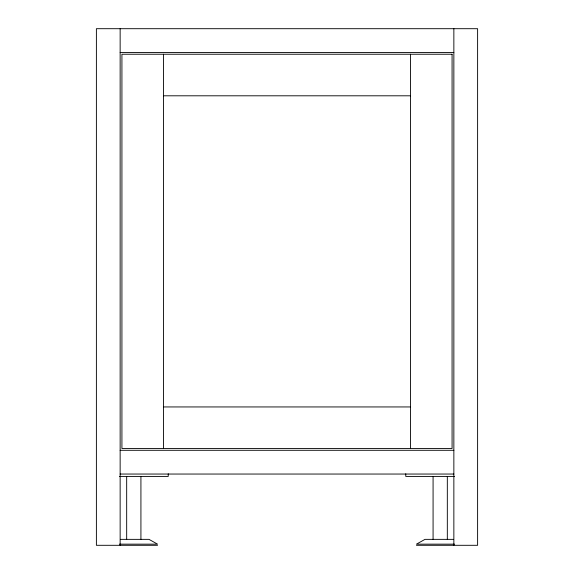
<?xml version="1.0" encoding="UTF-8"?>
<svg xmlns="http://www.w3.org/2000/svg" width="574" height="574" viewBox="0 0 574 574"><rect width="100%" height="100%" fill="white"/><g stroke="black" fill="none" stroke-linecap="round" stroke-linejoin="round"><path stroke-width="0.86" d="M120.145 52.449L453.855 52.449M163.49 95.801L410.51 95.801M163.49 406.944L410.51 406.944M120.145 450.296L453.855 450.296M120.145 474.045L453.855 474.045M119.5 476.42L168.239 476.42L168.239 473.801M454.5 476.42L405.761 476.42L405.761 473.801M120.64 539.359L148.996 539.359L157.556 544.152L119.464 544.152M453.36 539.359L425.004 539.359L416.444 544.152L454.536 544.152M157.556 545.3L96.389 545.3L96.389 28.7L477.611 28.7L477.611 545.3L416.444 545.3M453.855 28.7L453.855 545.3M447.325 476.42L447.325 539.359M433.076 476.42L433.076 539.359M410.51 54.236L410.51 448.509M163.49 54.236L163.49 448.509M140.924 476.42L140.924 539.359M126.675 476.42L126.675 539.359M120.145 28.7L120.145 545.3M452.075 54.236L121.925 54.236L121.925 448.509L452.075 448.509L452.075 54.236"/></g></svg>
